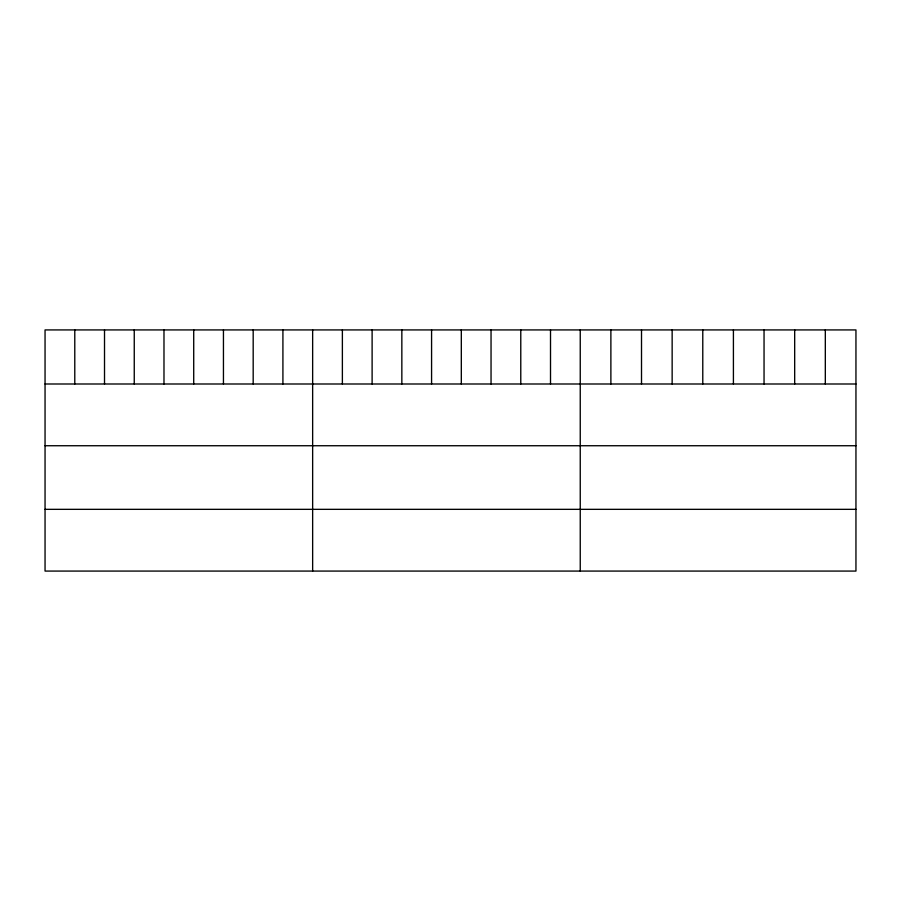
<?xml version="1.0" encoding="UTF-8"?>
<svg xmlns="http://www.w3.org/2000/svg" width="901" height="901" viewBox="0 0 901 901"><rect width="100%" height="100%" fill="white"/><g stroke="black" fill="none" stroke-linecap="round" stroke-linejoin="round"><path stroke-width="1.35" d="M855.95 383.995L855.95 571.076L45.05 571.076L45.05 329.924L855.95 329.924L855.95 383.995L45.05 383.995M45.05 445.736L855.95 445.736M45.05 509.335L855.95 509.335M825.316 329.924L825.316 383.995M794.682 329.924L794.682 383.995M764.048 329.924L764.048 383.995M733.414 329.924L733.414 383.995M702.78 329.924L702.78 383.995M672.146 329.924L672.146 383.995M641.512 329.924L641.512 383.995M610.878 329.924L610.878 383.995M580.244 329.924L580.244 571.076M550.511 329.924L550.511 383.995M520.778 329.924L520.778 383.995M491.045 329.924L491.045 383.995M461.312 329.924L461.312 383.995M431.579 329.924L431.579 383.995M401.846 329.924L401.846 383.995M372.113 329.924L372.113 383.995M342.38 329.924L342.38 383.995M312.647 329.924L312.647 571.076M282.914 329.924L282.914 383.995M253.181 329.924L253.181 383.995M223.448 329.924L223.448 383.995M193.715 329.924L193.715 383.995M163.982 329.924L163.982 383.995M134.249 329.924L134.249 383.995M104.516 329.924L104.516 383.995M74.783 329.924L74.783 383.995"/></g></svg>
